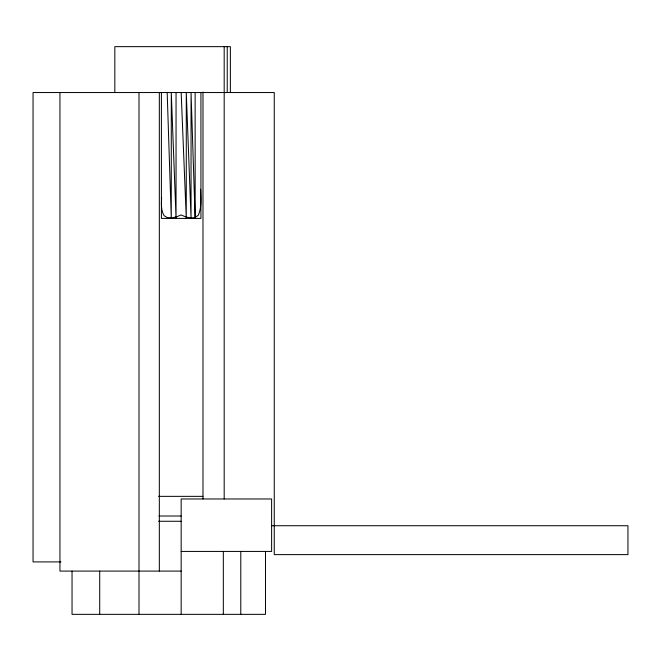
<?xml version="1.0" encoding="UTF-8"?>
<svg xmlns="http://www.w3.org/2000/svg" width="661" height="661" viewBox="0 0 661 661"><rect width="100%" height="100%" fill="white"/><g stroke="black" fill="none" stroke-linecap="round" stroke-linejoin="round"><path stroke-width="0.99" d="M200.622 189.244C200.795 197.92 201.878 207.24 198.275 215.263L195.16 217.403L195.135 218.403L191.046 92.54L191.046 218.403L186.278 92.54L186.278 218.403L181.164 92.54M161.631 197.697C161.334 203.728 160.879 210.388 164.11 215.684L167.183 217.535L171.265 217.948M195.16 217.403L195.135 92.54M176.049 217.072L181.023 214.949L186.22 217.072M171.282 217.99L175.991 217.006M195.111 217.609L191.046 217.99L186.278 217.072M158.607 496.353L202.985 496.353M158.987 516.018L181.164 516.018M158.574 521.265L181.164 521.265M271.621 525.726L627.95 525.726L627.95 554.62L274.257 554.62L274.257 92.54L33.05 92.54L33.05 561.908L60.977 561.908M181.164 551.423L271.621 551.423L271.621 498.972L181.164 498.972L181.164 614.35M181.164 571.087L59.944 571.087L59.944 92.54M167.183 92.54L171.282 218.403L171.282 92.54L176.049 218.403L176.049 92.54M265.491 551.423L265.491 614.35L72.041 614.35L72.041 571.087M240.786 551.423L240.786 614.35M230.367 92.54L230.367 46.65L114.832 46.65L114.832 92.54M227.227 46.65L227.227 92.54M224.186 46.65L224.186 498.972M223.327 551.423L223.327 614.35M202.985 92.028L202.985 498.972M200.927 92.54L200.927 218.403L161.4 218.403L161.4 92.54M159.334 92.54L159.334 571.087M139 92.54L139 614.35M99.712 571.087L99.712 614.35"/></g></svg>
